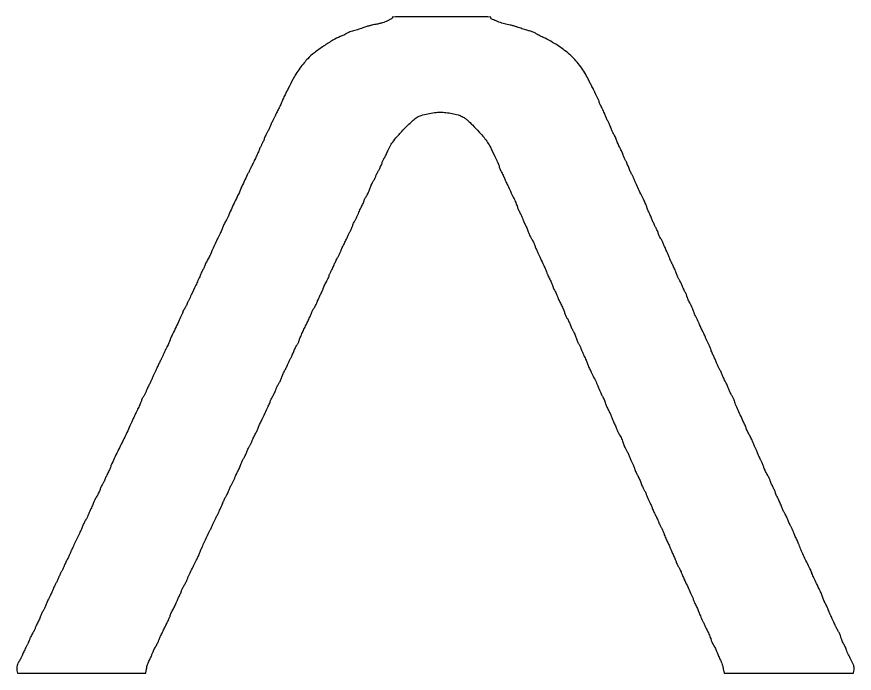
# Model space of a CAD drawing. Extents: x 123 to 7564, y 148 to 3762.
# Drawn here: x 1355 to 2671, y 148 to 1179 of the extents above; entities that cross this region are included whole.
import ezdxf

# ---------------------------------------------------------------- set-up
doc = ezdxf.new("R2010")
doc.units = 0

msp = doc.modelspace()

# ---------------------------------------------------------------- linework, layer by layer
msp.add_lwpolyline([(1944.756231, 1178.335642, -0.287804), (1945.317296, 1177.561429, -0.244102), (1944.906056, 1176.6209, -0.049207), (1942.743674, 1175.199763, -0.006042), (1937.696752, 1172.629697, -0.020951), (1933.71694, 1170.866592, -0.019421), (1929.502513, 1169.393338, -0.017668), (1924.821245, 1168.137353, -0.012065), (1919.425701, 1167.028633, 0.010623), (1914.766403, 1166.085196, 0.008554), (1909.80005, 1164.879659, 0.008662), (1905.249775, 1163.607752, 0.021837), (1902, 1162.48169, -0.011974), (1898.858978, 1161.323445, -0.005453), (1894.702606, 1159.953329, -0.005396), (1890.288614, 1158.603743, -0.007389), (1886.285467, 1157.490862, 0.013672), (1882.477611, 1156.380548, 0.012853), (1878.656045, 1155.042606, 0.012936), (1875.33086, 1153.682216, 0.042624), (1873.252523, 1152.548414, -0.021378), (1871.366985, 1151.413408, -0.009501), (1868.792553, 1150.072788, -0.009384), (1866.009239, 1148.754503, -0.012518), (1863.43167, 1147.66917, 0.039351), (1851.893798, 1142.064943, 0.015936), (1837.093427, 1132.730258, 0.016059), (1822.695602, 1122.305717, 0.033086), (1812.290369, 1113.088323, 0.025778), (1806.62726, 1106.736847, 0.012195), (1799.96379, 1098.012006, 0.0122), (1793.723897, 1088.958319, 0.025358), (1789.401804, 1081.5536, 0.001067), (1781.580832, 1066.364589, 0.003627), (1776.575855, 1056.416082, 0.004352), (1773.25833, 1049.551039, 0.032826), (1771.936155, 1046.200198, -0.024955), (1771.205573, 1044.259805, -0.006592), (1769.844093, 1041.236933, -0.006674), (1768.201611, 1037.834238, -0.006812), (1766.479797, 1034.5, 0.004974), (1764.792045, 1031.260982, 0.005769), (1763.252276, 1028.144347, 0.005178), (1762.007742, 1025.479962, 0.033825), (1761.489056, 1024.097775, -0.031916), (1761.033185, 1022.868745, -0.0093), (1760.177488, 1021.039747, -0.009305), (1759.134886, 1019.011461, -0.009834), (1758.035851, 1017.060804, 0.015131), (1756.835123, 1014.875856, 0.008085), (1755.477896, 1012.109155, 0.008042), (1754.182334, 1009.237487, 0.012427), (1753.165389, 1006.712496, -0.013862), (1752.165645, 1004.250613, -0.010161), (1750.926503, 1001.575513, -0.010283), (1749.648768, 999.088969, -0.022345), (1748.545549, 997.248194, 0.025456), (1747.44931, 995.393, 0.011449), (1746.193101, 992.856904, 0.011301), (1744.985459, 990.111527, 0.015112), (1744.022749, 987.56612, -0.011227), (1743.087548, 985.034182, -0.008798), (1741.963802, 982.330162, -0.008912), (1740.828741, 979.850557, -0.021487), (1739.879202, 978.070689, 0.015715), (1738.93575, 976.350328, 0.007497), (1737.826344, 974.083827, 0.007423), (1736.737053, 971.679283, 0.010475), (1735.843716, 969.503296, -0.009808), (1734.833518, 967.033285, -0.003706), (1733.328499, 963.619718, -0.003669), (1731.636077, 959.92952, -0.004466), (1729.99516, 956.5, 0.001814), (1728.314421, 953.034575, 0.00139), (1726.501301, 949.234375, 0.001405), (1724.824035, 945.667768, 0.003326), (1723.600151, 943, -0.004639), (1722.542721, 940.710946, -0.004291), (1721.415602, 938.38125, -0.004284), (1720.376507, 936.324237, -0.014286), (1719.644635, 935, 0.020265), (1717.216461, 930.479682, 0.00258), (1712.439151, 920.520151, 0.000676), (1707.285195, 909.593497, 0.118434), (1707.027134, 908.343694, -0.111757), (1706.913394, 907.753682, -0.002512), (1705.736341, 905.104085, -0.005537), (1704.301757, 902.009997, -0.003703), (1702.594841, 898.5, 0.004364), (1697.804828, 888.616924, 0.003726), (1692.924822, 878.118703, 0.000999), (1688.317599, 867.957156, 0.106317), (1688, 866.480402, -0.11612), (1687.858083, 865.877563, -0.006303), (1686.958796, 864.128965, -0.009543), (1685.813335, 862.065228, -0.006801), (1684.455475, 859.796858, 0.015349), (1682.961134, 857.200802, 0.010185), (1681.400613, 854.138075, 0.010256), (1680.0056, 851.099146, 0.019621), (1679.033363, 848.596971, -0.012609), (1678.099104, 846.08892, -0.00672), (1676.824278, 843.033174, -0.006685), (1675.43759, 839.944998, -0.010341), (1674.149685, 837.319834, 0.005777), (1670.216092, 829.483601, 0.003526), (1665.74496, 820.147229, 0.001922), (1661.559321, 811.156819, 0.039964), (1660.535147, 808.368359, -0.043774), (1660.065168, 807.118242, -0.005679), (1658.801961, 804.55867, -0.006584), (1657.225346, 801.552165, -0.005457), (1655.470178, 798.392574, 0.006068), (1653.757661, 795.300862, 0.008566), (1652.313115, 792.502743, 0.005439), (1651.172445, 790.132648, 0.109858), (1651, 789.357268, -0.097005), (1650.852933, 788.606358, -0.007061), (1650.026059, 786.655675, -0.009657), (1648.954394, 784.345622, -0.007154), (1647.684456, 781.833053, 0.005979), (1646.321296, 779.15172, 0.005318), (1644.96716, 776.332209, 0.005343), (1643.803137, 773.769945, 0.016349), (1643.089958, 772, -0.015987), (1641.877077, 768.983608, -0.004948), (1639.863046, 764.523792, -0.002457), (1636.422663, 757.19677, -0.000339), (1629.183064, 742, 0.001725), (1627.415338, 738.262685, 0.00122), (1625.454896, 734.053967, 0.001231), (1623.601106, 730.022698, 0.002602), (1622.187644, 726.885845, -0.008923), (1620.985266, 724.305052, -0.012126), (1619.803123, 722.023727, -0.009098), (1618.744837, 720.177677, -0.120197), (1618.197266, 719.621917, 0.116195), (1617.719668, 719.144769, 0.022135), (1617.115634, 718.065544, 0.022538), (1616.510597, 716.714045, 0.019044), (1615.991487, 715.236072, -0.030382), (1614.496585, 711.269743, -0.003526), (1610.552187, 702.628908, -0.004121), (1605.595904, 692.196725, -0.002995), (1599.916573, 680.668818, 0.007092), (1598.416466, 677.559898, 0.009503), (1597.150493, 674.697201, 0.007047), (1596.176314, 672.281173, 0.092558), (1596, 671.336886, -0.094569), (1595.820643, 670.397078, -0.007375), (1594.840093, 668.024486, -0.009852), (1593.563747, 665.214498, -0.007368), (1592.05138, 662.168068, 0.003693), (1590.206942, 658.52029, 0.001774), (1587.892036, 653.814995, 0.001759), (1585.511353, 648.888437, 0.002514), (1583.436781, 644.5, -0.001185), (1581.267626, 639.879728, -0.000642), (1578.578668, 634.20625, -0.000639), (1575.826805, 628.438277, -0.00101), (1573.450753, 623.5, 0.003535), (1571.363306, 619.104879, 0.004425), (1569.491778, 614.996875, 0.003586), (1567.977901, 611.527655, 0.034078), (1567.444098, 610, -0.035344), (1566.971541, 608.658521, -0.008003), (1565.974586, 606.457792, -0.008251), (1564.739209, 603.95088, -0.007926), (1563.405677, 601.452057, 0.008929), (1562.016239, 598.835864, 0.007177), (1560.613073, 595.97503, 0.007264), (1559.392507, 593.293271, 0.018353), (1558.605745, 591.299713, -0.020049), (1557.868499, 589.450006, -0.011372), (1556.83691, 587.27073, -0.011341), (1555.695808, 585.11863, -0.018312), (1554.617705, 583.347655, 0.020722), (1553.534755, 581.54927, 0.012029), (1552.377995, 579.308374, 0.012011), (1551.324715, 577.002323, 0.019777), (1550.559859, 575, -0.016751), (1549.709321, 572.732314, -0.005587), (1548.317342, 569.471875, -0.005553), (1546.694155, 565.892857, -0.006305), (1545.057311, 562.5, 0.004472), (1543.170607, 558.62558, 0.001973), (1540.742617, 553.471875, 0.001953), (1538.211531, 547.988063, 0.002625), (1535.964423, 543, -0.003498), (1531.944746, 534.118676, -0.002128), (1527.075999, 523.675765, -0.00204), (1522.399113, 513.858865, -0.006889), (1519.229142, 507.5, 0.004507), (1513.733487, 496.606194, 0.004286), (1508.340966, 485.432424, 0.001316), (1503.385622, 474.863604, 0.109383), (1503, 473.121974, -0.096893), (1502.843233, 472.320598, -0.005528), (1501.864798, 469.989645, -0.008282), (1500.615859, 467.23037, -0.005974), (1499.135483, 464.193355, 0.00399), (1497.558861, 460.991212, 0.003871), (1496.017222, 457.731798, 0.003823), (1494.705465, 454.844286, 0.014276), (1493.946895, 453, -0.01773), (1493.267918, 451.381098, -0.008898), (1492.302433, 449.384307, -0.008824), (1491.229404, 447.352169, -0.01291), (1490.208059, 445.606151, 0.020412), (1489.152632, 443.738128, 0.010315), (1487.969437, 441.306363, 0.010227), (1486.848942, 438.740639, 0.014985), (1485.978164, 436.436533, -0.021493), (1484.996505, 433.937836, -0.0095), (1483.497283, 430.722643, -0.009382), (1481.777195, 427.370381, -0.012468), (1480.081517, 424.393518, 0.006409), (1478.517579, 421.723689, 0.009034), (1477.19762, 419.301854, 0.005821), (1476.156889, 417.249513, 0.113843), (1475.995487, 416.563136, -0.096789), (1475.849786, 415.833967, -0.003042), (1474.673077, 413.021671, -0.005819), (1473.221088, 409.717177, -0.003989), (1471.5, 406, 0.003989), (1469.778912, 402.282823, 0.005819), (1468.326923, 398.978329, 0.003042), (1467.150214, 396.166033, 0.096789), (1467.004513, 395.436864, -0.112262), (1466.846582, 394.755716, -0.006255), (1465.865626, 392.795195, -0.009391), (1464.615185, 390.480069, -0.00672), (1463.133787, 387.936864, 0.008419), (1461.603539, 385.289157, 0.009077), (1460.202463, 382.656454, 0.008677), (1459.082011, 380.357833, 0.042345), (1458.583962, 379, -0.033102), (1458.065714, 377.502138, -0.004), (1456.682961, 374.296875, -0.00474), (1454.971122, 370.512082, -0.003886), (1453.072434, 366.5, 0.000992), (1447.107388, 354.081811, 0.00296), (1443.091743, 345.549796, 0.003813), (1440.348684, 339.510651, 0.018248), (1438.937382, 336, -0.01883), (1438.230256, 334.246901, -0.006385), (1437.074265, 331.751542, -0.006339), (1435.725488, 329.024215, -0.007248), (1434.365253, 326.452057, 0.009145), (1432.984723, 323.817382, 0.007079), (1431.574725, 320.899995, 0.007164), (1430.335897, 318.13868, 0.017053), (1429.515621, 316.044275, -0.018637), (1428.725271, 314.044943, -0.009762), (1427.601829, 311.616175, -0.009696), (1426.351507, 309.167867, -0.01466), (1425.160666, 307.092218, 0.016809), (1423.962467, 304.982802, 0.010351), (1422.688907, 302.426824, 0.010376), (1421.533138, 299.844338, 0.018251), (1420.701555, 297.658671, -0.018564), (1419.866669, 295.468457, -0.010431), (1418.699947, 292.870997, -0.010398), (1417.41075, 290.293752, -0.016696), (1416.193917, 288.158671, 0.016914), (1414.937977, 285.952745, 0.008955), (1413.524104, 283.140441, 0.008902), (1412.179219, 280.20898, 0.013615), (1411.128722, 277.617297, -0.010643), (1410.11145, 275.064092, -0.007628), (1408.870669, 272.253182, -0.007707), (1407.606367, 269.61139, -0.016394), (1406.531027, 267.617297, 0.01691), (1405.454248, 265.61559, 0.007822), (1404.184616, 262.946956, 0.007738), (1402.936462, 260.098221, 0.010664), (1401.910289, 257.5, -0.011121), (1400.899048, 254.94641, -0.008833), (1399.69778, 252.234375, -0.008948), (1398.494303, 249.758989, -0.022037), (1397.5, 248, 0.020883), (1396.514079, 246.265188, 0.009023), (1395.34114, 243.879745, 0.00891), (1394.18255, 241.293169, 0.011675), (1393.222206, 238.888492, -0.012362), (1392.168495, 236.260516, -0.005989), (1390.69832, 232.950911, -0.005935), (1389.083927, 229.538399, -0.008502), (1387.565852, 226.555439, 0.006993), (1386.200001, 223.891504, 0.009506), (1385.047469, 221.448276, 0.006821), (1384.155194, 219.384722, 0.09894), (1384, 218.608119, -0.108483), (1383.834057, 217.852287, -0.00864), (1382.939035, 215.997195, -0.01138), (1381.771574, 213.806132, -0.008476), (1380.388204, 211.441172, 0.013196), (1378.877274, 208.801285, 0.009458), (1377.32348, 205.776469, 0.00956), (1375.952463, 202.837594, 0.020205), (1375.026986, 200.5, -0.018202), (1374.043458, 197.986429, -0.006091), (1372.428814, 194.385847, -0.006052), (1370.54305, 190.440216, -0.006877), (1368.638782, 186.707137, 0.005539), (1366.861647, 183.246188, 0.00784), (1365.362642, 180.124035, 0.004859), (1364.17497, 177.480277, 0.103492), (1364, 176.644001, -0.109407), (1363.824611, 175.852051, -0.007941), (1362.841502, 173.826055, -0.010807), (1361.566789, 171.432004, -0.007959), (1360.056177, 168.834781, 0.015324), (1357.096642, 163.569451, 0.051736), (1355.641555, 159.9056, 0.066771), (1355.163386, 156.544557, 0.039226), (1355.44965, 152.487191), (1356.122546, 148), (1456.90112, 148), (1557.679694, 148), (1558.954416, 155.132906, -0.023016), (1559.679487, 158.332235, -0.014785), (1560.798812, 161.970542, -0.014832), (1562.120181, 165.50581, -0.024767), (1563.4637, 168.382906, 0.009426), (1564.79414, 171.018032, 0.007752), (1566.116903, 173.878104, 0.007843), (1567.250137, 176.543545, 0.02055), (1567.953727, 178.5, -0.026612), (1568.692378, 180.478337, -0.009364), (1569.953949, 183.234375, -0.009266), (1571.456605, 186.218109, -0.010728), (1573, 189, 0.009416), (1574.532528, 191.7453, 0.008703), (1576.002673, 194.61875, 0.008726), (1577.222389, 197.222745, 0.028524), (1577.898602, 199, -0.030416), (1578.737915, 201.181074, -0.002794), (1581.176917, 206.447012, -0.0036), (1584.168307, 212.69482, -0.002814), (1587.503198, 219.436637, 0.003227), (1590.75936, 226.033009, 0.004861), (1593.504064, 231.827578, 0.002054), (1595.778095, 236.805269, 0.106506), (1596, 237.835203, -0.100964), (1596.189166, 238.762458, -0.006794), (1597.287244, 241.247486, -0.009545), (1598.703577, 244.188847, -0.006997), (1600.382107, 247.398566, 0.005457), (1602.112913, 250.683577, 0.00629), (1603.689617, 253.854579, 0.005687), (1604.959922, 256.570668, 0.036077), (1605.488116, 258, -0.027579), (1605.966155, 259.364421, -0.005891), (1606.953745, 261.675, -0.006141), (1608.164051, 264.328124, -0.005813), (1609.460949, 267, 0.006742), (1610.79113, 269.753463, 0.005993), (1612.101267, 272.651639, 0.006025), (1613.217329, 275.287497, 0.018366), (1613.886936, 277.111962, -0.025619), (1614.561054, 278.869508, -0.009777), (1615.671088, 281.245647, -0.009652), (1616.979538, 283.784371, -0.01168), (1618.307758, 286.111962, 0.009424), (1619.645208, 288.431357, 0.007839), (1620.981446, 290.945389, 0.007929), (1622.132615, 293.286502, 0.021187), (1622.854596, 295, -0.019092), (1624.60637, 299.206699, -0.00241), (1628.778743, 308.125246, -0.003064), (1633.415761, 317.760759, -0.004488), (1637.623497, 326.176557, 0.006451), (1639.032874, 329.023302, 0.005523), (1640.44496, 332.056071, 0.00557), (1641.66702, 334.840534, 0.015813), (1642.435199, 336.816334, -0.017589), (1643.840886, 340.394163, -0.004911), (1646.290737, 345.889547, -0.003147), (1650.118971, 354.117707, -0.000751), (1656.591274, 367.75, 0.000152), (1658.596701, 371.960899, 0.000089), (1660.99358, 377, 0.000089), (1663.388282, 382.03915, 0.000152), (1665.386872, 386.25, -0.000603), (1667.365357, 390.408794, -0.000376), (1669.694321, 395.279687, -0.000377), (1671.998036, 400.079187, -0.000684), (1673.89024, 404, 0.005282), (1675.578116, 407.581191, 0.004802), (1677.245607, 411.312459, 0.00481), (1678.6728, 414.67826, 0.015425), (1679.532152, 416.957308, -0.021263), (1680.328312, 418.996352, -0.011158), (1681.480985, 421.463411, -0.011079), (1682.776955, 423.943295, -0.016702), (1684.024406, 426.038033, 0.019694), (1685.29843, 428.206803, 0.01113), (1686.678162, 430.926415, 0.011097), (1687.949538, 433.735275, 0.017872), (1688.892269, 436.186876, -0.016144), (1689.815508, 438.612779, -0.010664), (1691.024475, 441.340025, -0.010736), (1692.31465, 443.943675, -0.020394), (1693.481317, 445.970405, 0.015838), (1694.616588, 447.901692, 0.010383), (1695.806287, 450.192566, 0.010449), (1696.873068, 452.474383, 0.019693), (1697.621438, 454.364254, -0.015112), (1698.392073, 456.363666, -0.006209), (1699.551899, 459.02838, -0.006137), (1700.868256, 461.859576, -0.00783), (1702.154102, 464.434486, 0.010475), (1703.473215, 467.111343, 0.006778), (1704.8921, 470.260213, 0.006814), (1706.195387, 473.375993, 0.012795), (1707.149047, 475.933213, -0.016339), (1708.068192, 478.345531, -0.011511), (1709.251167, 480.996419, -0.011633), (1710.501443, 483.482192, -0.023833), (1711.616921, 485.356045, 0.023937), (1712.769623, 487.293339, 0.009936), (1714.146748, 490.011097, 0.009804), (1715.509646, 492.986544, 0.012482), (1716.643338, 495.784583, -0.010861), (1717.734157, 498.502084, -0.010128), (1718.966446, 501.234378, -0.01016), (1720.159489, 503.616785, -0.033561), (1721.079177, 505.111194, 0.027417), (1721.939613, 506.471626, 0.012748), (1722.911238, 508.321476, 0.012586), (1723.835192, 510.320403, 0.017156), (1724.559539, 512.168753, -0.018825), (1725.402431, 514.298645, -0.006761), (1726.756586, 517.266967, -0.006696), (1728.329978, 520.483695, -0.007885), (1729.90797, 523.484823, 0.006683), (1731.425362, 526.353928, 0.007349), (1732.816833, 529.173667, 0.006911), (1733.936086, 531.61482, 0.03654), (1734.430798, 533, -0.029655), (1734.918805, 534.428127, -0.004883), (1736.049774, 537.115625, -0.005354), (1737.446717, 540.253837, -0.004706), (1738.970685, 543.5, 0.000974), (1745.365929, 556.862149, 0.002993), (1749.624281, 565.943834, 0.003012), (1752.545598, 572.373828, 0.034001), (1753.511511, 575, -0.032826), (1754.00143, 576.341735, -0.007468), (1755.012374, 578.542208, -0.007699), (1756.257529, 581.04912, -0.007419), (1757.594323, 583.547943, 0.00941), (1758.990336, 586.182632, 0.007299), (1760.413401, 589.100005, 0.007388), (1761.661366, 591.861407, 0.017627), (1762.484379, 593.955725, -0.01877), (1763.27534, 595.955046, -0.009826), (1764.400733, 598.383825, -0.009759), (1765.65387, 600.832123, -0.014745), (1766.848055, 602.907782, 0.019573), (1768.060243, 605.062584, 0.010982), (1769.370887, 607.766661, 0.010945), (1770.576716, 610.560319, 0.017519), (1771.468787, 613, -0.018689), (1772.390442, 615.502428, -0.010226), (1773.695825, 618.5, -0.010179), (1775.147952, 621.494477, -0.015965), (1776.529139, 624, 0.012926), (1777.910472, 626.47016, 0.008732), (1779.362507, 629.353125, 0.0088), (1780.669351, 632.191327, 0.01729), (1781.589675, 634.5, -0.012826), (1782.432389, 636.670097, -0.009115), (1783.483045, 639.059375, -0.00921), (1784.570094, 641.304364, -0.019272), (1785.513882, 643, 0.020168), (1786.516791, 644.809476, 0.007043), (1787.816337, 647.488187, 0.006981), (1789.165237, 650.479454, 0.008094), (1790.362747, 653.364041, -0.011266), (1791.585955, 656.258547, -0.009375), (1793.012429, 659.279833, -0.009493), (1794.423295, 661.99749, -0.025209), (1795.563176, 663.864041, 0.025068), (1796.591384, 665.546654, 0.015716), (1797.630101, 667.606937, 0.015768), (1798.527194, 669.705264, 0.027601), (1799.116554, 671.5, -0.035954), (1799.968191, 673.954467, -0.003644), (1802.448516, 679.6125, -0.004547), (1805.51838, 686.314571, -0.003608), (1808.95252, 693.5, 0.002537), (1812.353673, 700.57741, 0.003537), (1815.319913, 706.946875, 0.002167), (1817.753205, 712.331603, 0.045408), (1818.32343, 714, -0.048406), (1818.779793, 715.3096, -0.011803), (1819.787324, 717.365573, -0.011988), (1821.060332, 719.677987, -0.011688), (1822.453071, 721.94663, 0.012812), (1823.885946, 724.292459, 0.010901), (1825.279113, 726.837115, 0.011042), (1826.44572, 729.209465, 0.030259), (1827.128398, 730.94663, -0.020352), (1827.815331, 732.801712, -0.005611), (1829.045677, 735.659323, -0.005659), (1830.513742, 738.867956, -0.005889), (1832.035194, 742, 0.004903), (1833.52654, 745.054721, 0.005458), (1834.904089, 748.03125, 0.005065), (1836.024474, 750.592164, 0.028347), (1836.53136, 752, -0.033137), (1837.064546, 753.437566, -0.005116), (1838.337729, 756.201653, -0.005689), (1839.912402, 759.434554, -0.004917), (1841.637222, 762.792863, 0.00729), (1843.308258, 766.084815, 0.009812), (1844.718434, 769.115412, 0.007238), (1845.804792, 771.674775, 0.097038), (1846, 772.671136, -0.0915), (1846.168585, 773.584651, -0.01277), (1846.903665, 775.370274, -0.014248), (1847.898413, 777.45851, -0.011659), (1849.076306, 779.633368, 0.012034), (1850.427679, 782.133018, 0.006774), (1851.952875, 785.226956, 0.006758), (1853.408645, 788.393344, 0.010981), (1854.548962, 791.124937, -0.012759), (1855.678468, 793.803801, -0.008601), (1857.097074, 796.803586, -0.008667), (1858.570426, 799.659581, -0.016992), (1859.858297, 801.869842, 0.016024), (1861.066829, 803.934748, 0.011474), (1862.289449, 806.314891, 0.011604), (1863.350402, 808.6382, 0.024285), (1864.043988, 810.5, -0.021013), (1864.755654, 812.449203, -0.008144), (1865.897245, 815.0875, -0.008045), (1867.228492, 817.909738, -0.009865), (1868.565741, 820.5, 0.007252), (1869.976171, 823.197347, 0.004711), (1871.531338, 826.353125, 0.004736), (1872.991559, 829.463075, 0.008971), (1874.098903, 832, -0.00915), (1875.130873, 834.361941, -0.006958), (1876.344538, 836.9125, -0.007041), (1877.549981, 839.273087, -0.016323), (1878.536131, 841, 0.024413), (1879.486401, 842.72841, 0.010893), (1880.574285, 845.0875, 0.010753), (1881.61912, 847.638081, 0.014325), (1882.451011, 850, -0.016562), (1883.301261, 852.380003, -0.01182), (1884.402845, 854.98638, -0.011954), (1885.572515, 857.423788, -0.02487), (1886.621577, 859.251508, 0.016828), (1887.679997, 861.028725, 0.008924), (1888.876602, 863.29588, 0.008872), (1890.018828, 865.660175, 0.01359), (1890.915695, 867.751508, -0.00892), (1891.91634, 870.146328, -0.003043), (1893.451429, 873.586467, -0.003024), (1895.192745, 877.364888, -0.003484), (1896.900508, 880.947103, 0.004806), (1898.47111, 884.264159, 0.006866), (1899.795774, 887.239439, 0.004028), (1900.853255, 889.76106, 0.097566), (1901, 890.505931, -0.111278), (1901.157146, 891.203285, -0.007573), (1902.06174, 893.036307, -0.010542), (1903.229943, 895.202089, -0.007702), (1904.614434, 897.558828, 0.016883), (1906.163555, 900.310251, 0.009973), (1907.83425, 903.690145, 0.009972), (1909.369408, 907.135256, 0.016827), (1910.499922, 910.088473, -0.012713), (1911.548816, 912.897469, -0.009959), (1912.823879, 915.890593, -0.010094), (1914.122649, 918.62929, -0.024199), (1915.222125, 920.588473, 0.016849), (1916.292092, 922.431102, 0.009166), (1917.486972, 924.759922, 0.009124), (1918.616672, 927.175324, 0.014282), (1919.490203, 929.296367, -0.01674), (1920.396122, 931.46571, -0.009432), (1921.631779, 934.037312, -0.009406), (1922.978047, 936.588257, -0.015191), (1924.229244, 938.700428, 0.022832), (1925.481926, 940.89073, 0.012246), (1926.835171, 943.696656, 0.01217), (1928.078164, 946.632159, 0.01862), (1928.997093, 949.238485, -0.014603), (1929.82195, 951.639324, -0.015317), (1930.773607, 953.949421, -0.015132), (1931.713953, 955.887845, -0.063495), (1932.452916, 956.947972, 0.057919), (1933.265289, 958.086245, 0.009066), (1934.555845, 960.529188, 0.009979), (1935.974015, 963.480634, 0.008554), (1937.350852, 966.641, -0.016832), (1938.977092, 970.211245, -0.009541), (1941.171803, 974.425255, -0.009518), (1943.548233, 978.592411, -0.015455), (1945.741363, 982.027451, -0.035148), (1952.611947, 990.710462, -0.008848), (1965.008213, 1003.822189, -0.00733), (1977.766659, 1016.471036, -0.060981), (1984.263395, 1021.354904, -0.061437), (1990.512993, 1023.997819, -0.017711), (2000.716545, 1026.515879, -0.018478), (2011.628365, 1028.38424, -0.032928), (2020.714542, 1028.99207, -0.029507), (2029.28443, 1028.494186, -0.018792), (2039.156746, 1026.955559, -0.018743), (2048.441232, 1024.784877, -0.046629), (2054.962329, 1022.32776, -0.039819), (2058.061421, 1020.498897, -0.019512), (2061.708263, 1017.716495, -0.015852), (2065.971785, 1013.958459, -0.00848), (2071.007696, 1009.064292, -0.007892), (2081.76179, 997.905453, -0.019103), (2089.249555, 989.245713, -0.024832), (2094.747743, 981.626519, -0.029076), (2099.155466, 973.879863, -0.001277), (2106.116662, 959.709051, -0.005663), (2110.09431, 951.319539, -0.005527), (2112.607133, 945.697956, -0.102709), (2113.000173, 943.803811, 0.09043), (2113.187535, 942.775738, 0.009179), (2114.109619, 940.460384, 0.011247), (2115.330737, 937.724817, 0.008737), (2116.777254, 934.803811, -0.004492), (2118.321552, 931.750796, -0.004265), (2119.838203, 928.61737, -0.004236), (2121.13231, 925.823585, -0.014996), (2121.893278, 924, 0.014994), (2123.374226, 920.451025, 0.002694), (2126.365886, 913.93982, 0.002302), (2130.577332, 905.010096, 0.000906), (2136.455925, 892.75, -0.006261), (2138.210183, 888.988612, -0.007087), (2139.79645, 885.335938, -0.006524), (2141.058659, 882.198387, -0.038333), (2141.570671, 880.5, 0.037353), (2142.033653, 878.953301, 0.010514), (2142.983867, 876.61875, 0.010538), (2144.172732, 874.017202, 0.010931), (2145.456398, 871.5, -0.009471), (2146.786858, 868.90975, -0.007706), (2148.116032, 866.0875, -0.007799), (2149.259981, 863.449303, -0.02007), (2149.979073, 861.5, 0.016627), (2150.683049, 859.550443, 0.006551), (2151.775727, 856.913817, 0.006476), (2153.031831, 854.092964, 0.008046), (2154.275752, 851.504485, -0.009216), (2155.560902, 848.814117, -0.006079), (2156.943296, 845.676923, -0.006117), (2158.213675, 842.592154, -0.011765), (2159.142709, 840.08521, 0.018258), (2160.073537, 837.670119, 0.011114), (2161.339282, 834.885378, 0.011132), (2162.719027, 832.17657, 0.01929), (2164, 830, -0.01889), (2165.283108, 827.823789, -0.010888), (2166.669496, 825.115939, -0.01087), (2167.944892, 822.332644, -0.017852), (2168.887175, 819.919275, 0.015805), (2170.742451, 815.109557, 0.00548), (2173.712284, 808.289911, 0.004456), (2177.723599, 799.556966, 0.002183), (2182.981306, 788.5, -0.006068), (2184.545374, 785.143763, -0.005675), (2186.063776, 781.675, -0.00566), (2187.341908, 778.565069, -0.019258), (2188.072647, 776.5, 0.023018), (2188.806461, 774.474771, 0.007337), (2190.079903, 771.531357, 0.007305), (2191.59652, 768.289771, 0.008084), (2193.158492, 765.202492, -0.008375), (2194.6297, 762.290399, -0.010935), (2195.871557, 759.576749, -0.008689), (2196.81467, 757.28196, -0.09341), (2197, 756.298592, 0.092336), (2197.176545, 755.350755, 0.011076), (2197.990415, 753.373348, 0.012886), (2199.080548, 751.04797, 0.010265), (2200.371625, 748.5961, -0.010432), (2201.75386, 745.968984, -0.008627), (2203.118883, 743.115729, -0.008732), (2204.280185, 740.454803, -0.023016), (2204.989369, 738.5, 0.023917), (2205.721972, 736.491934, 0.00792), (2206.98268, 733.61875, 0.007865), (2208.482943, 730.473361, 0.008856), (2210.025237, 727.5, -0.012592), (2211.593679, 724.42015, -0.009395), (2213.172601, 720.95046, -0.00951), (2214.537751, 717.622232, -0.021253), (2215.417892, 715.033481, 0.019396), (2216.213194, 712.665457, 0.01366), (2217.281621, 710.067115, 0.013812), (2218.442078, 707.63418, 0.027987), (2219.511611, 705.80309, -0.023897), (2220.635642, 703.914322, -0.009942), (2221.977604, 701.266911, -0.00981), (2223.305146, 698.369566, -0.012508), (2224.408743, 695.646218, 0.011332), (2225.508188, 692.914676, 0.008797), (2226.823423, 689.992408, 0.00891), (2228.147227, 687.309202, 0.021168), (2229.249847, 685.376609, -0.027517), (2230.340148, 683.407979, -0.010897), (2231.626951, 680.594541, -0.010746), (2232.887701, 677.489428, -0.013248), (2233.923058, 674.540978, 0.012379), (2234.923912, 671.674858, 0.011831), (2236.079642, 668.81768, 0.011852), (2237.218857, 666.345063, 0.040855), (2238.121297, 664.829654, -0.031961), (2239.00158, 663.409461, -0.012236), (2240.047589, 661.332291, -0.012059), (2241.076518, 659.015272, -0.014507), (2241.926807, 656.788675, 0.013383), (2242.916696, 654.178936, 0.005012), (2244.438744, 650.572212, 0.004961), (2246.175953, 646.674545, 0.005999), (2247.886252, 643.052897, -0.005863), (2249.462088, 639.718323, -0.008111), (2250.791587, 636.688618, -0.005431), (2251.832571, 634.130243, -0.09417), (2252, 633.249154, 0.099091), (2252.176859, 632.365512, 0.005356), (2253.306362, 629.736501, 0.008186), (2254.743566, 626.626343, 0.005869), (2256.447191, 623.196257, -0.004762), (2260.879996, 614.320618, -0.004792), (2265.133598, 605.380451, -0.004684), (2268.693068, 597.51856, -0.019149), (2270.624114, 592.648223, 0.017821), (2271.397318, 590.682898, 0.007826), (2272.553431, 588.135981, 0.007734), (2273.865484, 585.469256, 0.010276), (2275.145133, 583.088844, -0.01583), (2276.426436, 580.640544, -0.010564), (2277.743957, 577.76292, -0.010642), (2278.90428, 574.915472, -0.020468), (2279.690399, 572.580399, 0.020697), (2280.490531, 570.207307, 0.009931), (2281.70208, 567.229867, 0.009828), (2283.091309, 564.168182, 0.013842), (2284.457758, 561.5, -0.009927), (2285.810003, 558.909733, -0.008104), (2287.156171, 556.0875, -0.008203), (2288.310587, 553.449144, -0.021197), (2289.030175, 551.5, 0.018164), (2289.777374, 549.437659, 0.005388), (2291.067492, 546.340539, 0.005398), (2292.59348, 542.88888, 0.005799), (2294.15855, 539.552897, -0.005112), (2295.630221, 536.427181, -0.007229), (2296.871574, 533.612421, -0.004437), (2297.856339, 531.230455, -0.096082), (2298, 530.489761, 0.112405), (2298.161523, 529.78035, 0.00677), (2299.140962, 527.809822, 0.009863), (2300.396245, 525.481956, 0.007111), (2301.884126, 522.93376, -0.019327), (2303.523921, 519.960932, -0.011729), (2305.2419, 516.330195, -0.011746), (2306.779538, 512.64216, -0.020241), (2307.860542, 509.496896, 0.015936), (2308.845615, 506.548432, 0.013201), (2310.075723, 503.474954, 0.01341), (2311.354169, 500.715998, 0.034571), (2312.463477, 498.822095, -0.024638), (2313.578317, 497.002545, -0.01108), (2314.868273, 494.514335, -0.010939), (2316.117663, 491.820339, -0.014644), (2317.124432, 489.322095, 0.010089), (2318.113988, 486.800556, 0.007335), (2319.312006, 484.035241, 0.007415), (2320.526592, 481.444021, 0.016097), (2321.551908, 479.5, -0.021134), (2322.535996, 477.58772, -0.01079), (2323.616232, 475.112006, -0.010701), (2324.621517, 472.508199, -0.015786), (2325.381671, 470.17917, 0.019899), (2326.193061, 467.760774, 0.010961), (2327.366119, 464.8694, 0.010913), (2328.686232, 461.984596, 0.017176), (2329.956997, 459.575162, -0.014383), (2331.298714, 457.065259, -0.007354), (2332.844328, 453.84463, -0.007301), (2334.340732, 450.476949, -0.010886), (2335.541527, 447.485902, 0.009254), (2336.696932, 444.580533, 0.007293), (2338.051419, 441.477697, 0.007383), (2339.394655, 438.631493, 0.018061), (2340.488416, 436.589911, -0.017772), (2341.521473, 434.664311, -0.009667), (2342.658936, 432.232661, -0.009621), (2343.72157, 429.712011, -0.015035), (2344.52815, 427.5, 0.015256), (2345.34118, 425.273357, 0.009431), (2346.424983, 422.706101, 0.009456), (2347.592609, 420.208033, 0.016752), (2348.661906, 418.20162, -0.017343), (2349.750954, 416.152314, -0.008839), (2350.982824, 413.509013, -0.008771), (2352.158194, 410.735877, -0.012996), (2353.081605, 408.262812, 0.015028), (2354.048623, 405.704714, 0.008466), (2355.366745, 402.658681, 0.008444), (2356.802245, 399.626998, 0.013674), (2358.13572, 397.105522, -0.013485), (2359.466827, 394.590826, -0.008434), (2360.894854, 391.580966, -0.008463), (2362.202387, 388.566044, -0.01523), (2363.156335, 386.045604, 0.015005), (2364.055339, 383.667107, 0.011234), (2365.181833, 381.102321, 0.011382), (2366.35278, 378.733432, 0.025355), (2367.373604, 377.001273, -0.026468), (2368.387772, 375.271621, -0.012029), (2369.536897, 372.912874, -0.011872), (2370.63208, 370.361984, -0.015961), (2371.493928, 368, 0.014859), (2372.448642, 365.365492, 0.006415), (2373.868876, 361.9125, 0.006341), (2375.47516, 358.273897, 0.008353), (2377.036949, 355, -0.005061), (2378.518945, 351.945279, -0.005639), (2379.885113, 348.96875, -0.005232), (2380.993821, 346.407721, -0.029327), (2381.49092, 345, 0.027705), (2381.967757, 343.635591, 0.005916), (2382.95405, 341.325, 0.006168), (2384.163167, 338.671876, 0.005838), (2385.459182, 336, -0.008952), (2386.825322, 333.138301, -0.006513), (2388.245708, 329.90978, -0.006583), (2389.513292, 326.810828, -0.014339), (2390.38538, 324.394996, 0.01957), (2391.238063, 322.108102, 0.01152), (2392.425371, 319.442694, 0.011514), (2393.736551, 316.830022, 0.019257), (2394.972239, 314.704827, -0.018446), (2396.200599, 312.600092, -0.011535), (2397.488751, 310.053666, -0.011574), (2398.643386, 307.482742, -0.0206), (2399.455761, 305.309831, 0.015336), (2400.299578, 302.9783, 0.006235), (2401.584177, 299.856638, 0.006163), (2403.0496, 296.532259, 0.007811), (2404.488752, 293.5, -0.004383), (2409.242834, 283.658019, -0.004747), (2413.696463, 273.991243, -0.001738), (2417.641189, 265.128403, -0.104196), (2418, 263.425284, 0.097956), (2418.166838, 262.581863, 0.006241), (2419.159213, 260.254563, 0.008961), (2420.434642, 257.498785, 0.006537), (2421.946256, 254.481672, -0.006995), (2423.540537, 251.292268, -0.006711), (2425.067725, 248.015473, -0.006665), (2426.337088, 245.089946, -0.023969), (2427.030984, 243.177861, 0.021336), (2427.738646, 241.195365, 0.004982), (2429.099112, 237.936622, 0.005128), (2430.74177, 234.215406, 0.005012), (2432.472715, 230.5, -0.000066), (2434.414491, 226.437519, -0.00004), (2436.703059, 221.646875, -0.000041), (2438.968014, 216.903687, -0.000072), (2440.831011, 213, -0.007342), (2442.45996, 209.452338, -0.007119), (2444.001423, 205.821875, -0.007055), (2445.266467, 202.59078, -0.025973), (2445.929597, 200.5, 0.032147), (2446.56824, 198.569413, 0.012627), (2447.683425, 195.996538, 0.012437), (2449.032851, 193.266882, 0.015171), (2450.434666, 190.786088, -0.013471), (2451.877677, 188.252533, -0.009774), (2453.351444, 185.36016, -0.009886), (2454.64337, 182.557442, -0.021217), (2455.503265, 180.338636, 0.013928), (2456.35253, 178.048759, 0.005743), (2457.623969, 174.994728, 0.005677), (2459.063443, 171.7481, 0.007265), (2460.465935, 168.793705, -0.020874), (2461.842383, 165.67808, -0.013062), (2463.20283, 161.929507, -0.013106), (2464.351518, 158.160247, -0.023194), (2465.070916, 154.991156), (2466.320306, 148), (2568.035153, 148), (2669.75, 148), (2670.375, 151.125, 0.047435), (2670.79613, 155.215285, 0.071364), (2670.315422, 158.762722, 0.040497), (2668.625671, 163.277602, 0.006451), (2664.5, 171.775461, -0.003629), (2662.009218, 176.832993, -0.005399), (2659.909375, 181.298379, -0.002511), (2658.186102, 185.118781, -0.105065), (2658, 185.994657, 0.103024), (2657.833197, 186.795594, 0.006661), (2656.848935, 188.976328, 0.00949), (2655.58247, 191.556658, 0.00692), (2654.081482, 194.376892, -0.013023), (2652.530705, 197.378447, -0.012391), (2651.111036, 200.506438, -0.012436), (2649.994304, 203.331791, -0.042241), (2649.471923, 205.24077, 0.039807), (2648.98867, 207.041091, 0.015773), (2648.053803, 209.427587, 0.015493), (2646.87757, 211.95298, 0.018763), (2645.614678, 214.24077, -0.008517), (2644.300225, 216.510775, -0.006945), (2642.968874, 218.983226, -0.007026), (2641.806641, 221.294027, -0.018196), (2641.053845, 223, 0.011446), (2640.223819, 224.951897, 0.002297), (2638.65019, 228.387105, 0.002426), (2636.780875, 232.368038, 0.002263), (2634.829607, 236.424187, -0.005058), (2632.979347, 240.326041, -0.007172), (2631.418697, 243.836438, -0.004354), (2630.178704, 246.808286, -0.096946), (2630, 247.721291, 0.099349), (2629.826906, 248.583831, 0.00731), (2628.858855, 250.806764, 0.009948), (2627.603206, 253.438114, 0.007372), (2626.115252, 256.297104, -0.009411), (2624.580926, 259.274777, -0.009831), (2623.182809, 262.265399, -0.009558), (2622.076393, 264.893053, -0.042106), (2621.587648, 266.5, 0.03714), (2621.104944, 268.145522, 0.007595), (2619.994378, 270.96875, 0.00796), (2618.598372, 274.217184, 0.0074), (2617.066483, 277.5, -0.00135), (2611.48749, 289.087712, -0.003202), (2607.413635, 297.750122, -0.001121), (2604.231954, 304.670186, -0.116134), (2604.027237, 305.693316, 0.113648), (2603.915501, 306.266351, 0.001944), (2602.595357, 309.200536, 0.004846), (2601.005712, 312.609237, 0.003194), (2599.114505, 316.5, -0.002632), (2593.404055, 328.214586, -0.00488), (2588.912146, 337.792114, -0.005235), (2585.587013, 345.27181, -0.027353), (2584.028468, 349.5, 0.019479), (2583.333917, 351.479725, 0.007056), (2582.200056, 354.234375, 0.006985), (2580.87271, 357.218181, 0.008261), (2579.532183, 360, -0.007859), (2578.188907, 362.781811, -0.006633), (2576.85329, 365.765625, -0.0067), (2575.707441, 368.520178, -0.018453), (2574.998385, 370.5, 0.018911), (2574.3412, 372.3297, 0.010085), (2573.398467, 374.542098, 0.010026), (2572.343283, 376.765918, 0.015378), (2571.332631, 378.643311, -0.01523), (2570.241202, 380.669317, -0.006791), (2568.92251, 383.398568, -0.006715), (2567.604312, 386.326128, -0.009037), (2566.494846, 389.013153, 0.012864), (2565.346559, 391.73496, 0.008767), (2563.908127, 394.770749, 0.00884), (2562.416468, 397.652099, 0.017555), (2561.1156, 399.869842, -0.021934), (2559.878727, 402.02143, -0.013118), (2558.590803, 404.676524, -0.013122), (2557.445207, 407.392467, -0.022152), (2556.647772, 409.731092, 0.021061), (2555.818522, 412.180497, 0.00997), (2554.555207, 415.267043, 0.009862), (2553.103063, 418.448818, 0.013749), (2551.67089, 421.231092, -0.010226), (2550.26041, 423.924424, -0.008588), (2548.873789, 426.833508, -0.008688), (2547.698939, 429.534805, -0.023536), (2546.990914, 431.5, 0.018949), (2546.319521, 433.418501, 0.008022), (2545.281099, 435.940625, 0.007923), (2544.084973, 438.601466, 0.010267), (2542.900078, 441, -0.009371), (2541.69205, 443.43436, -0.006655), (2540.425547, 446.20625, -0.006721), (2539.287001, 448.885457, -0.014161), (2538.490908, 451, 0.021433), (2537.659848, 453.113707, 0.009866), (2536.407286, 455.79375, 0.009751), (2534.976911, 458.565323, 0.013322), (2533.57456, 461, -0.01841), (2532.169226, 463.498288, -0.012095), (2530.72939, 466.46835, -0.012174), (2529.466481, 469.431701, -0.02284), (2528.615846, 471.892255, 0.016219), (2527.833425, 474.256377, 0.010877), (2526.793671, 476.907185, 0.010961), (2525.673291, 479.433156, 0.021177), (2524.649026, 481.392255, -0.016902), (2523.58262, 483.390181, -0.007796), (2522.324759, 486.05585, -0.007711), (2521.087933, 488.902462, -0.010607), (2520.070729, 491.5, 0.010183), (2519.059086, 494.089793, 0.007536), (2517.839496, 496.9125, 0.007623), (2516.606335, 499.544478, 0.016953), (2515.570042, 501.5, -0.019251), (2514.561863, 503.423773, -0.009475), (2513.42197, 505.940625, -0.009386), (2512.335571, 508.602139, -0.013501), (2511.482571, 511, 0.022023), (2510.531497, 513.535874, 0.011119), (2509.123183, 516.646875, 0.01102), (2507.523149, 519.801729, 0.016093), (2505.965348, 522.5, -0.013796), (2504.453913, 525.090412, -0.011606), (2502.9941, 527.9125, -0.011769), (2501.78149, 530.552149, -0.031473), (2501.083314, 532.5, 0.021151), (2500.409678, 534.508916, 0.007108), (2499.262258, 537.38125, 0.007057), (2497.901214, 540.52666, 0.00802), (2496.506743, 543.5, -0.005343), (2491.731621, 553.541495, -0.005725), (2487.283405, 563.455587, -0.004209), (2483.604747, 572.110901, -0.048423), (2482.525169, 575.642158, 0.043381), (2482.071708, 577.18061, 0.015463), (2481.169975, 579.288299, 0.015209), (2480.032685, 581.551798, 0.017359), (2478.805844, 583.642158, -0.018353), (2477.489247, 585.895697, -0.010877), (2476.078637, 588.670659, -0.010877), (2474.790097, 591.504243, -0.018358), (2473.850515, 593.938808, 0.01386), (2472.930608, 596.387743, 0.008137), (2471.702125, 599.266692, 0.008135), (2470.379112, 602.107378, 0.01372), (2469.166612, 604.438808, -0.011278), (2467.919709, 606.808057, -0.0061), (2466.487238, 609.775775, -0.006073), (2465.101547, 612.834631, -0.009527), (2463.99297, 615.5, 0.010736), (2462.911693, 618.082111, 0.008026), (2461.614021, 620.881318, 0.008122), (2460.305953, 623.479617, 0.018298), (2459.211906, 625.393849, -0.020171), (2458.157428, 627.254992, -0.01037), (2456.981089, 629.663057, -0.01029), (2455.871207, 632.195259, -0.015287), (2455.013981, 634.459363, 0.013676), (2454.111415, 636.866618, 0.006814), (2452.84431, 639.866183, 0.006758), (2451.446553, 642.939554, 0.00988), (2450.126478, 645.60322, -0.01295), (2448.81991, 648.280832, -0.008743), (2447.463246, 651.397256, -0.008811), (2446.256525, 654.458613, -0.017297), (2445.424846, 656.941115, 0.019175), (2444.626703, 659.294158, 0.012677), (2443.539368, 661.934016, 0.012766), (2442.350121, 664.449696, 0.024064), (2441.243798, 666.403408, -0.020435), (2440.155797, 668.292663, -0.012598), (2439.025045, 670.595495, -0.012628), (2438.02052, 672.932271, -0.022043), (2437.324258, 674.921681, 0.024129), (2436.550635, 677.102908, 0.008722), (2435.250143, 680.12375, 0.008627), (2433.708745, 683.387508, 0.010152), (2432.133813, 686.421681, -0.008828), (2430.564765, 689.425036, -0.00789), (2429.040961, 692.595744, -0.007939), (2427.762236, 695.487544, -0.024285), (2427.023291, 697.5, 0.023693), (2426.34528, 699.35328, 0.011624), (2425.317327, 701.646875, 0.011505), (2424.13663, 703.985132, 0.016395), (2422.973897, 706, -0.020917), (2421.795598, 708.085164, -0.012594), (2420.566547, 710.646875, -0.012604), (2419.471341, 713.259496, -0.02147), (2418.706902, 715.5, 0.023687), (2417.833875, 718.022139, 0.0077), (2416.312261, 721.661605, 0.007656), (2414.494666, 725.659432, 0.008546), (2412.618645, 729.454401, -0.006369), (2410.848158, 732.996975, -0.008722), (2409.351405, 736.232466, -0.006067), (2408.184147, 738.964985, -0.09525), (2407.981885, 739.954401, 0.088692), (2407.810111, 740.854159, 0.011651), (2407.069557, 742.661605, 0.013234), (2406.075398, 744.780873, 0.010734), (2404.901528, 747, -0.010931), (2403.577747, 749.504921, -0.006776), (2402.128179, 752.5, -0.006795), (2400.776707, 755.497211, -0.012165), (2399.760507, 758, 0.013141), (2398.796136, 760.361897, 0.009837), (2397.61525, 762.9125, 0.00996), (2396.407394, 765.271651, 0.022324), (2395.376642, 767, -0.029846), (2394.352118, 768.778135, -0.012016), (2393.160024, 771.316786, -0.01184), (2392.003694, 774.119468, -0.014693), (2391.067637, 776.780548, 0.016142), (2390.054542, 779.634196, 0.009003), (2388.647601, 783.043149, 0.008973), (2387.098991, 786.443341, 0.014375), (2385.643233, 789.280548, -0.010112), (2384.242098, 791.954926, -0.008448), (2382.860683, 794.848036, -0.008547), (2381.686908, 797.537726, -0.022949), (2380.973954, 799.5, 0.01733), (2380.295706, 801.434179, 0.007092), (2379.247289, 804.013253, 0.007007), (2378.042063, 806.753933, 0.008902), (2376.849574, 809.247245, -0.008165), (2375.592932, 811.864768, -0.004969), (2374.18958, 814.996109, -0.004978), (2372.85951, 818.129509, -0.008772), (2371.832329, 820.747245, 0.016165), (2370.833669, 823.18565, 0.012788), (2369.602836, 825.755819, 0.012985), (2368.336573, 828.083858, 0.031147), (2367.250005, 829.719373, -0.037449), (2366.182812, 831.370448, -0.015397), (2364.979273, 833.750615, -0.015132), (2363.83893, 836.395228, -0.01878), (2362.947168, 838.921926, 0.015443), (2362.059815, 841.49061, 0.011569), (2360.931077, 844.263047, 0.011722), (2359.745747, 846.825818, 0.026093), (2358.69885, 848.702553, -0.021232), (2357.627865, 850.579371, -0.009325), (2356.363901, 853.147, -0.00921), (2355.122139, 855.924862, -0.012193), (2354.100842, 858.5, 0.009395), (2353.04899, 861.196091, 0.005667), (2351.706389, 864.353125, 0.005675), (2350.300683, 867.46086, 0.009894), (2349.055537, 870, -0.013066), (2347.85998, 872.477647, -0.008606), (2346.609385, 875.384886, -0.008661), (2345.489699, 878.257163, -0.016516), (2344.707083, 880.608122, 0.019312), (2343.879074, 883.049806, 0.008317), (2342.596647, 886.240222, 0.008216), (2341.117226, 889.595667, 0.010761), (2339.650089, 892.608122, -0.00548), (2335.399573, 901.106462, -0.003735), (2330.745489, 910.856793, -0.003302), (2326.590963, 919.885255, -0.017289), (2324.511686, 924.942334, 0.014415), (2323.747996, 926.830514, 0.01134), (2322.816308, 928.831047, 0.011502), (2321.864804, 930.651904, 0.027571), (2321.056375, 931.942334, -0.039107), (2320.189123, 933.400293, -0.009408), (2318.991373, 935.94694, -0.009604), (2317.724148, 938.930854, -0.009391), (2316.562534, 941.983418, 0.00855), (2315.389889, 945.080629, 0.008056), (2314.089494, 948.198443, 0.008045), (2312.848524, 950.923351, 0.027541), (2311.91822, 952.632323, -0.024992), (2311.029311, 954.245628, -0.009592), (2309.951372, 956.568733, -0.00947), (2308.875834, 959.138965, -0.011504), (2307.969822, 961.587714, 0.013621), (2307.001188, 964.172036, 0.008367), (2305.727284, 967.163558, 0.008387), (2304.366684, 970.083249, 0.014806), (2303.132954, 972.438808, -0.015456), (2301.878222, 974.842057, -0.007949), (2300.4491, 977.92265, -0.007893), (2299.077646, 981.142366, -0.01181), (2297.991324, 984, 0.012673), (2296.942303, 986.74524, 0.010441), (2295.689028, 989.619124, 0.010583), (2294.427012, 992.210011, 0.027475), (2293.378986, 994.001273, -0.025951), (2292.352552, 995.74343, -0.011363), (2291.167517, 998.148524, -0.01121), (2290.02243, 1000.764087, -0.01472), (2289.10222, 1003.202893, 0.013596), (2288.164678, 1005.704644, 0.009105), (2286.9634, 1008.514885, 0.009173), (2285.699049, 1011.196973, 0.017811), (2284.575166, 1013.281527, -0.016942), (2283.456761, 1015.347325, -0.009088), (2282.210699, 1017.965845, -0.009039), (2281.035244, 1020.685929, -0.013977), (2280.129021, 1023.079907, 0.016424), (2279.122035, 1025.701256, 0.006702), (2277.58953, 1029.198366, 0.006622), (2275.841233, 1032.915235, 0.008405), (2274.124362, 1036.297508, -0.007028), (2272.544591, 1039.388579, -0.009539), (2271.211531, 1042.225075, -0.006874), (2270.180266, 1044.620657, -0.098507), (2270, 1045.526766, 0.109443), (2269.611665, 1047.279655, 0.00197), (2265.503192, 1056.007107, 0.005534), (2261.334582, 1064.528061, 0.011792), (2257.88555, 1071, -0.008063), (2256.926769, 1072.767227, -0.002963), (2255.628059, 1075.292302, -0.002936), (2254.241605, 1078.067999, -0.00352), (2252.970473, 1080.697198, 0.048867), (2241.093225, 1100.468814, 0.045998), (2225.386814, 1118.000535, 0.043031), (2205.711656, 1133.343795, 0.033415), (2182, 1146.591759, -0.006473), (2178.798901, 1148.160421, -0.005138), (2175.38125, 1149.93477, -0.005196), (2172.245931, 1151.645709, -0.012939), (2170, 1152.979206, 0.031704), (2167.845644, 1154.151363, 0.017044), (2165.059375, 1155.332074, 0.01691), (2162.125542, 1156.346562, 0.025377), (2159.5, 1157.012383, -0.018245), (2156.605069, 1157.702745, -0.007671), (2152.76427, 1158.831882, -0.007578), (2148.69072, 1160.165679, -0.009784), (2144.995386, 1161.5194, 0.016514), (2140.972031, 1162.932171, 0.008453), (2135.841664, 1164.450636, 0.00839), (2130.498698, 1165.838133, 0.012489), (2125.776429, 1166.856095, -0.029055), (2117.152704, 1169.016198, -0.023936), (2108.246622, 1172.281217, -0.015963), (2100.619515, 1175.79005, -0.373393), (2099.775428, 1177.826284, 0.506436), (2099.314362, 1178.477866, 0.000842), (2083.242142, 1178.730698, 0.003091), (2060.703355, 1178.907941, 0.000673), (2021.833333, 1178.921053, 0.000608), (1991.88159, 1178.854459, 0.001039), (1966.879434, 1178.716523, 0.000116), (1944.795717, 1178.543669, 0.82127)], format="xyb", close=True)

doc.saveas('drawing.dxf')
